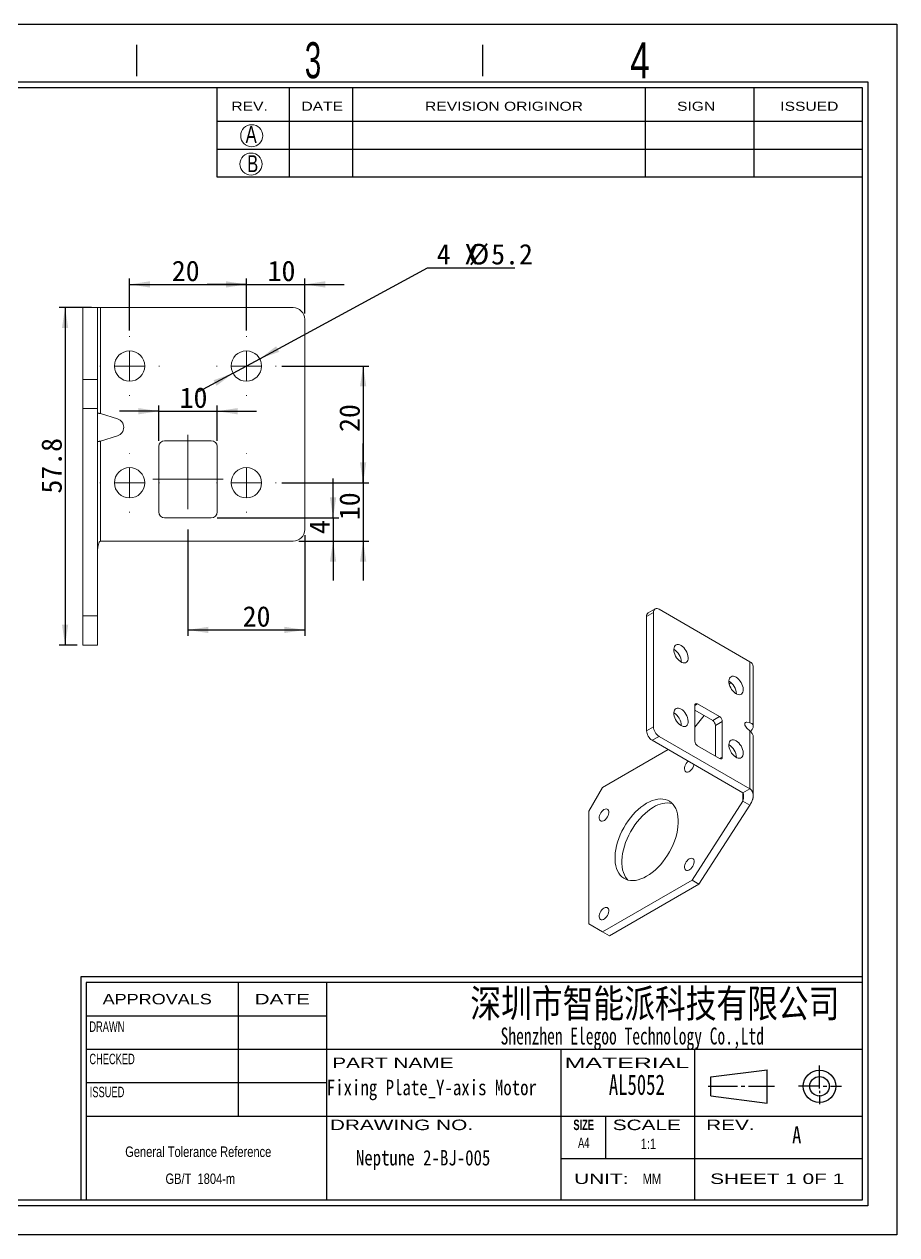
# Model space of a CAD drawing. Header units: millimetres. Extents: x 2 to 295, y 1 to 209.
# Drawn here: x 145.6 to 295.1, y 1.3 to 208.7 of the extents above; entities that cross this region are included whole.
import ezdxf

# ---------------------------------------------------------------- set-up
doc = ezdxf.new("R2010")
doc.units = ezdxf.units.MM
doc.linetypes.add('CENTER', pattern=[10.16, 6.35, -1.27, 1.27, -1.27])
doc.linetypes.add('CENTERX2', pattern=[20.32, 12.7, -2.54, 2.54, -2.54])
doc.layers.add('DIM', color=5, linetype='Continuous')
doc.layers.add('SLD-0', color=179, linetype='Continuous')
doc.layers.add('中心线', color=1, linetype='CENTER', lineweight=15)
doc.styles.add('SLDTEXTSTYLE0', font='SIMSUN.TTC', dxfattribs={"width": 0.67})
doc.styles.add('SLDTEXTSTYLE1', font='ARIAL.TTF', dxfattribs={"width": 0.7584})
doc.styles.add('SLDTEXTSTYLE10', font='ARIAL.TTF', dxfattribs={"width": 1.2324})
doc.styles.add('SLDTEXTSTYLE11', font='ARIAL.TTF', dxfattribs={"width": 1.7064})
doc.styles.add('SLDTEXTSTYLE12', font='SIMSUN.TTC', dxfattribs={"width": 0.8, "bigfont": 'bigfont'})
doc.styles.add('SLDTEXTSTYLE13', font='SIMKAI.TTF', dxfattribs={"width": 0.67})
doc.styles.add('SLDTEXTSTYLE14', font='SIMSUN.TTC')
doc.styles.add('SLDTEXTSTYLE2', font='SIMSUN.TTC', dxfattribs={"width": 0.8})
doc.styles.add('SLDTEXTSTYLE4', font='SIMSUN.TTC', dxfattribs={"width": 0.8})
doc.styles.add('SLDTEXTSTYLE5', font='ARIAL.TTF', dxfattribs={"width": 0.63516})
doc.styles.add('SLDTEXTSTYLE6', font='GOTHIC.TTF', dxfattribs={"width": 0.7304})
doc.styles.add('SLDTEXTSTYLE7', font='GOTHIC.TTF', dxfattribs={"width": 0.61171})
doc.styles.add('SLDTEXTSTYLE8', font='ARIALBD.TTF', dxfattribs={"width": 0.63516})
doc.styles.add('SLDTEXTSTYLE9', font='ARIAL.TTF', dxfattribs={"width": 1.422})
doc.dimstyles.new('SLDDIMSTYLE0', dxfattribs={"dimtxt": 3.5, "dimasz": 3.5, "dimexe": 0, "dimexo": 0.0625, "dimgap": 0.875, "dimtad": 2, "dimrnd": 1e-09, "dimzin": 12, "dimdsep": 46, "dimtxsty": 'SLDTEXTSTYLE0', "dimsah": 1, "dimcen": 0.09, "dimadec": 0, "dimazin": 3, "dimtfac": 1, "dimtofl": 0, "dimtmove": 0, "dimatfit": 3, "dimfxl": 0, "dimfrac": 2, "dimtolj": 1, "dimtzin": 12, "dimarcsym": 0})
doc.dimstyles.new('SLDDIMSTYLE1', dxfattribs={"dimtxt": 3.5, "dimasz": 3.5, "dimexe": 0, "dimexo": 0.0625, "dimgap": 0.875, "dimtad": 0, "dimtih": 1, "dimtoh": 1, "dimrnd": 1e-09, "dimzin": 12, "dimdsep": 46, "dimtxsty": 'SLDTEXTSTYLE0', "dimsah": 1, "dimcen": 0, "dimadec": 0, "dimazin": 3, "dimtfac": 1, "dimtmove": 0, "dimatfit": 3, "dimfxl": 0, "dimfrac": 2, "dimtolj": 1, "dimtzin": 12, "dimarcsym": 0})
doc.dimstyles.new('SLDDIMSTYLE2', dxfattribs={"dimtxt": 3.5, "dimasz": 3.5, "dimexe": 0, "dimexo": 0.0625, "dimgap": 0.875, "dimtad": 2, "dimrnd": 1e-09, "dimzin": 12, "dimdsep": 46, "dimtxsty": 'SLDTEXTSTYLE0', "dimsah": 1, "dimcen": 0.09, "dimadec": 0, "dimazin": 3, "dimtfac": 1, "dimtmove": 0, "dimatfit": 0, "dimfxl": 0, "dimfrac": 2, "dimtolj": 1, "dimtzin": 12, "dimarcsym": 0})

# ---------------------------------------------------------------- blocks, each defined once
blk = doc.blocks.new('SW_NOTE_2')
at = {"layer": 'SLD-0', "color": 0, "char_height": 1.7927, "attachment_point": 2, "style": 'SLDTEXTSTYLE1'}
for s, insert in [('General Tolerance Reference ', (13.02, 2.31)), (' GB/T  1804-m', (13.11, -2.32))]:
    blk.add_mtext(s, dxfattribs=dict(at, insert=insert))
blk = doc.blocks.new('_D_5')
at = {"layer": 'DIM'}
for p, q in [((185.98, 151.36), (214.72, 166.96)), ((214.72, 166.96), (229.71, 166.96)), ((181.41, 148.88), (185.98, 151.36)), ((181.41, 148.88), (175.5, 145.67))]:
    blk.add_line(p, q, dxfattribs=at)
for points in [[(185.98, 151.36), (189.32, 152.55), (188.8, 153.5)], [(181.41, 148.88), (178.08, 147.68), (178.59, 146.73)]]:
    blk.add_solid(points, dxfattribs=at)
at = {"layer": 'DIM', "char_height": 3.5, "attachment_point": 1, "style": 'SLDTEXTSTYLE14'}
for s, insert in [('4 X ', (216.31, 171.03)), ('%%c', (221.76, 171.03)), ('5.2', (225.63, 171.03))]:
    blk.add_mtext(s, dxfattribs=dict(at, insert=insert))
blk = doc.blocks.new('_D_6')
at = {"layer": 'DIM'}
for p, q in [((163.7, 156.22), (163.7, 165.1)), ((163.7, 164.1), (183.7, 164.1)), ((183.7, 156.22), (183.7, 165.1))]:
    blk.add_line(p, q, dxfattribs=at)
for points in [[(163.7, 164.1), (167.2, 163.56), (167.2, 164.64)], [(183.7, 164.1), (180.2, 164.64), (180.2, 163.56)]]:
    blk.add_solid(points, dxfattribs=at)
at = {"layer": 'DIM', "insert": (170.93, 168.17), "char_height": 3.5, "attachment_point": 1, "style": 'SLDTEXTSTYLE14'}
blk.add_mtext('20', dxfattribs=at)
blk = doc.blocks.new('_D_7')
at = {"layer": 'DIM'}
for p, q in [((189.8, 150.12), (204.7, 150.12)), ((203.7, 150.12), (203.7, 130.12)), ((189.8, 130.12), (204.7, 130.12))]:
    blk.add_line(p, q, dxfattribs=at)
for points in [[(203.7, 150.12), (203.16, 146.62), (204.24, 146.62)], [(203.7, 130.12), (204.24, 133.62), (203.16, 133.62)]]:
    blk.add_solid(points, dxfattribs=at)
at = {"layer": 'DIM', "insert": (199.62, 138.83), "char_height": 3.5, "attachment_point": 1, "rotation": 90, "style": 'SLDTEXTSTYLE14'}
blk.add_mtext('20', dxfattribs=at)
blk = doc.blocks.new('_D_8')
at = {"layer": 'DIM'}
for p, q in [((183.7, 164.1), (176.97, 164.1)), ((183.7, 156.22), (183.7, 165.1)), ((183.7, 164.1), (193.7, 164.1)), ((193.7, 159.12), (193.7, 165.1)), ((193.7, 164.1), (200.43, 164.1))]:
    blk.add_line(p, q, dxfattribs=at)
for points in [[(183.7, 164.1), (180.2, 164.64), (180.2, 163.56)], [(193.7, 164.1), (197.2, 163.56), (197.2, 164.64)]]:
    blk.add_solid(points, dxfattribs=at)
at = {"layer": 'DIM', "insert": (187.34, 168.17), "char_height": 3.5, "attachment_point": 1, "style": 'SLDTEXTSTYLE14'}
blk.add_mtext('10', dxfattribs=at)
blk = doc.blocks.new('_D_9')
at = {"layer": 'DIM'}
for p, q in [((168.7, 137.32), (168.7, 143.38)), ((178.7, 137.32), (178.7, 143.38)), ((168.7, 142.38), (161.97, 142.38)), ((168.7, 142.38), (178.7, 142.38)), ((178.7, 142.38), (185.43, 142.38))]:
    blk.add_line(p, q, dxfattribs=at)
for points in [[(168.7, 142.38), (165.2, 142.92), (165.2, 141.84)], [(178.7, 142.38), (182.2, 141.84), (182.2, 142.92)]]:
    blk.add_solid(points, dxfattribs=at)
at = {"layer": 'DIM', "insert": (172.27, 146.45), "char_height": 3.5, "attachment_point": 1, "style": 'SLDTEXTSTYLE14'}
blk.add_mtext('10', dxfattribs=at)
blk = doc.blocks.new('_D_10')
at = {"layer": 'DIM'}
for p, q in [((173.7, 122.12), (173.7, 103.91)), ((193.7, 121.12), (193.7, 103.91)), ((173.7, 104.91), (193.7, 104.91))]:
    blk.add_line(p, q, dxfattribs=at)
for points in [[(173.7, 104.91), (177.2, 104.37), (177.2, 105.45)], [(193.7, 104.91), (190.2, 105.45), (190.2, 104.37)]]:
    blk.add_solid(points, dxfattribs=at)
at = {"layer": 'DIM', "insert": (183.07, 108.98), "char_height": 3.5, "attachment_point": 1, "style": 'SLDTEXTSTYLE14'}
blk.add_mtext('20', dxfattribs=at)
blk = doc.blocks.new('_D_11')
at = {"layer": 'DIM'}
for p, q in [((198.55, 124.12), (198.55, 130.85)), ((178.7, 124.12), (199.55, 124.12)), ((198.55, 124.12), (198.55, 120.12)), ((192.7, 120.12), (199.55, 120.12)), ((198.55, 120.12), (198.55, 113.39))]:
    blk.add_line(p, q, dxfattribs=at)
for points in [[(198.55, 124.12), (199.09, 127.62), (198.01, 127.62)], [(198.55, 120.12), (198.01, 116.62), (199.09, 116.62)]]:
    blk.add_solid(points, dxfattribs=at)
at = {"layer": 'DIM', "insert": (194.48, 121.34), "char_height": 3.5, "attachment_point": 1, "rotation": 90, "style": 'SLDTEXTSTYLE14'}
blk.add_mtext('4', dxfattribs=at)
blk = doc.blocks.new('_D_12')
at = {"layer": 'DIM'}
for p, q in [((203.7, 130.12), (203.7, 136.85)), ((189.8, 130.12), (204.7, 130.12)), ((203.7, 130.12), (203.7, 120.12)), ((192.7, 120.12), (204.7, 120.12)), ((203.7, 120.12), (203.7, 113.39))]:
    blk.add_line(p, q, dxfattribs=at)
for points in [[(203.7, 130.12), (204.24, 133.62), (203.16, 133.62)], [(203.7, 120.12), (203.16, 116.62), (204.24, 116.62)]]:
    blk.add_solid(points, dxfattribs=at)
at = {"layer": 'DIM', "insert": (199.62, 123.72), "char_height": 3.5, "attachment_point": 1, "rotation": 90, "style": 'SLDTEXTSTYLE14'}
blk.add_mtext('10', dxfattribs=at)
blk = doc.blocks.new('_D_13')
at = {"layer": 'DIM'}
for p, q in [((157.2, 160.12), (151.65, 160.12)), ((152.65, 160.12), (152.65, 102.32)), ((154.7, 102.32), (151.65, 102.32))]:
    blk.add_line(p, q, dxfattribs=at)
for points in [[(152.65, 160.12), (152.11, 156.62), (153.19, 156.62)], [(152.65, 102.32), (153.19, 105.82), (152.11, 105.82)]]:
    blk.add_solid(points, dxfattribs=at)
at = {"layer": 'DIM', "insert": (148.58, 128.27), "char_height": 3.5, "attachment_point": 1, "rotation": 90, "style": 'SLDTEXTSTYLE14'}
blk.add_mtext('57.8', dxfattribs=at)
blk = doc.blocks.new('SW_CENTERMARKSYMBOL_5')
at = {"layer": '中心线', "color": 0}
for p, q in [((0, 5), (0, 5.1)), ((0, 0), (0, 2.5)), ((-5, 0), (-5.1, 0)), ((0, 0), (-2.5, 0)), ((0, 0), (0, -2.5)), ((0, 0), (2.5, 0)), ((5, 0), (5.1, 0)), ((0, -5), (0, -5.1))]:
    blk.add_line(p, q, dxfattribs=at)
blk = doc.blocks.new('SW_CENTERMARKSYMBOL_6')
at = {"layer": '中心线', "color": 0}
for p, q in [((0, 5), (0, 5.1)), ((0, 0), (0, 2.5)), ((-5, 0), (-5.1, 0)), ((0, 0), (-2.5, 0)), ((0, 0), (0, -2.5)), ((0, 0), (2.5, 0)), ((5, 0), (5.1, 0)), ((0, -5), (0, -5.1))]:
    blk.add_line(p, q, dxfattribs=at)
blk = doc.blocks.new('SW_CENTERMARKSYMBOL_7')
at = {"layer": '中心线', "color": 0}
for p, q in [((0, 5), (0, 5.1)), ((0, 0), (0, 2.5)), ((-5, 0), (-5.1, 0)), ((0, 0), (-2.5, 0)), ((0, 0), (0, -2.5)), ((0, 0), (2.5, 0)), ((5, 0), (5.1, 0)), ((0, -5), (0, -5.1))]:
    blk.add_line(p, q, dxfattribs=at)
blk = doc.blocks.new('SW_CENTERMARKSYMBOL_8')
at = {"layer": '中心线', "color": 0}
for p, q in [((0, 5), (0, 5.1)), ((0, 0), (0, 2.5)), ((-5, 0), (-5.1, 0)), ((0, 0), (-2.5, 0)), ((0, 0), (0, -2.5)), ((0, 0), (2.5, 0)), ((5, 0), (5.1, 0)), ((0, -5), (0, -5.1))]:
    blk.add_line(p, q, dxfattribs=at)

msp = doc.modelspace()

# ---------------------------------------------------------------- linework, layer by layer
at = {"color": 7, "linetype": 'Continuous', "lineweight": 15}
for p, q in [((158.19696, 160.11728), (155.69696, 160.11728)), ((155.69696, 160.11728), (155.69696, 147.81729)), ((158.19696, 160.11728), (158.19696, 147.81729)), ((158.19696, 160.11728), (158.69696, 160.11728)), ((158.69696, 141.96235), (158.69696, 160.11728)), ((191.69696, 160.11728), (158.69696, 160.11728)), ((193.69696, 122.11729), (193.69696, 158.11728)), ((155.69696, 147.81729), (158.19696, 147.81729)), ((155.69696, 142.81729), (155.69696, 147.81729)), ((158.19696, 142.81729), (158.19696, 147.81729)), ((155.69696, 142.81729), (158.19696, 142.81729)), ((155.69696, 107.31729), (155.69696, 142.81729)), ((158.19696, 107.31729), (158.19696, 142.81729)), ((161.64095, 141.05007), (158.69696, 141.96235)), ((158.69696, 137.27223), (161.64095, 138.1845)), ((158.69696, 120.11729), (158.69696, 137.27223)), ((169.69692, 137.31729), (177.69692, 137.31729)), ((168.69692, 136.31728), (168.69692, 125.11729)), ((178.69692, 136.31728), (178.69692, 125.11729)), ((169.69692, 124.11729), (177.69692, 124.11729)), ((158.69696, 120.11729), (191.69696, 120.11729)), ((253.43741, 107.9078), (252.2589, 107.22746)), ((253.7136, 108.51826), (252.53509, 107.83792)), ((253.43741, 88.31082), (253.43741, 107.9078)), ((254.38022, 108.45225), (269.93657, 99.47176)), ((155.69696, 107.31729), (158.19696, 107.31729)), ((155.69696, 102.31729), (155.69696, 107.31729)), ((158.19696, 107.31729), (158.19696, 102.31729)), ((252.2589, 87.63048), (252.2589, 107.22746)), ((155.69696, 102.31729), (158.19696, 102.31729)), ((269.93657, 89.01903), (269.93657, 99.47176)), ((270.52235, 88.4042), (270.52235, 98.65535)), ((266.67589, 95.9291), (266.41787, 95.60812)), ((260.50849, 91.95877), (260.9799, 92.23091)), ((260.50849, 91.95869), (260.50849, 85.86185)), ((264.75113, 90.05382), (260.9799, 92.23091)), ((262.09279, 90.22776), (260.50849, 88.2569)), ((263.57262, 89.37349), (260.5085, 91.14237)), ((263.57262, 89.37349), (264.75113, 90.05382)), ((264.04403, 88.55699), (265.22254, 89.23733)), ((265.22254, 89.23733), (265.22254, 83.14049)), ((252.2589, 87.63048), (253.43741, 88.31082)), ((264.04403, 88.55699), (264.04403, 83.27647)), ((269.93657, 89.01903), (269.41484, 89.13352)), ((269.41484, 88.09359), (269.93657, 87.60571)), ((269.93657, 77.69734), (269.93657, 87.60571)), ((254.38022, 86.67783), (253.20171, 85.99749)), ((268.75806, 77.017), (253.20171, 85.99749)), ((269.93657, 77.69734), (254.38022, 86.67783)), ((264.75113, 82.86827), (260.9799, 85.04535)), ((270.52235, 76.54592), (270.52235, 86.58771)), ((244.71641, 77.94471), (255.93373, 84.42032)), ((264.75106, 82.86831), (265.22254, 83.14049)), ((242.35939, 73.86222), (244.71641, 77.94471)), ((268.75804, 77.01699), (268.75804, 75.59015)), ((268.75806, 77.017), (269.93657, 77.69734)), ((260.04716, 62.02655), (268.75804, 75.59015)), ((261.22567, 61.34621), (269.93656, 74.90981)), ((268.75804, 75.59015), (269.93656, 74.90981)), ((242.35939, 54.53742), (242.35939, 73.86222)), ((244.71641, 53.1763), (260.04716, 62.02655)), ((261.22567, 61.34621), (245.89493, 52.49596)), ((261.22567, 61.34621), (260.04716, 62.02655)), ((242.35939, 54.53742), (244.71641, 53.1763)), ((245.89493, 52.49596), (244.71641, 53.1763))]:
    msp.add_line(p, q, dxfattribs=at)
at = {"color": 7, "linetype": 'Continuous', "lineweight": 15, "flags": 128}
for points in [[(258.15145, 102.24689), (257.9195, 102.35522), (257.69592, 102.40848), (257.48882, 102.40475), (257.30566, 102.34415), (257.15307, 102.22889), (257.03656, 102.06312), (256.96035, 101.85284), (256.92719, 101.60565), (256.93828, 101.33048), (256.99321, 101.03728), (257.09001, 100.73665), (257.22517, 100.43944), (257.39381, 100.15641), (257.58983, 99.89777), (257.80615, 99.67289), (258.03495, 99.48988), (258.26796, 99.35537), (258.49676, 99.27421), (258.71308, 99.24933), (258.9091, 99.28164), (259.07774, 99.36997), (259.2129, 99.51113), (259.30969, 99.7), (259.36463, 99.92978), (259.37572, 100.19215), (259.34256, 100.47763), (259.26634, 100.77589), (259.14984, 101.07617), (258.99725, 101.36761), (258.81409, 101.63968), (258.60698, 101.88254), (258.38341, 102.08741), (258.15145, 102.24689)], [(267.57954, 96.80417), (267.34759, 96.9125), (267.12401, 96.96576), (266.91691, 96.96202), (266.73375, 96.90143), (266.58116, 96.78617), (266.46465, 96.6204), (266.38844, 96.41012), (266.35528, 96.16293), (266.36637, 95.88776), (266.4213, 95.59456), (266.5181, 95.29393), (266.65326, 94.99672), (266.8219, 94.71368), (267.01792, 94.45505), (267.23424, 94.23017), (267.46304, 94.04716), (267.69605, 93.91265), (267.92485, 93.83149), (268.14117, 93.80661), (268.33719, 93.83892), (268.50583, 93.92725), (268.64099, 94.06841), (268.73779, 94.25728), (268.79272, 94.48706), (268.80381, 94.74943), (268.77065, 95.0349), (268.69444, 95.33317), (268.57793, 95.63345), (268.42534, 95.92489), (268.24218, 96.19696), (268.03507, 96.43982), (267.8115, 96.64469), (267.57954, 96.80417)], [(258.15145, 91.35968), (257.9195, 91.46801), (257.69592, 91.52127), (257.48882, 91.51754), (257.30566, 91.45694), (257.15307, 91.34168), (257.03656, 91.17591), (256.96035, 90.96563), (256.92719, 90.71844), (256.93828, 90.44327), (256.99321, 90.15007), (257.09001, 89.84943), (257.22517, 89.55223), (257.39381, 89.26919), (257.58983, 89.01056), (257.80615, 88.78568), (258.03495, 88.60267), (258.26796, 88.46816), (258.49676, 88.387), (258.71308, 88.36212), (258.9091, 88.39443), (259.07774, 88.48276), (259.2129, 88.62392), (259.30969, 88.81279), (259.36463, 89.04257), (259.37572, 89.30494), (259.34256, 89.59041), (259.26634, 89.88868), (259.14984, 90.18896), (258.99725, 90.4804), (258.81409, 90.75247), (258.60698, 90.99533), (258.38341, 91.2002), (258.15145, 91.35968)], [(269.41484, 89.13352), (269.28121, 89.13435), (269.1749, 89.07504), (269.10654, 88.96152), (269.08296, 88.80514), (269.10654, 88.62155), (269.1749, 88.4291), (269.28121, 88.24705), (269.41484, 88.09359)], [(267.57954, 85.91696), (267.34759, 86.02529), (267.12401, 86.07855), (266.91691, 86.07481), (266.73375, 86.01422), (266.58116, 85.89896), (266.46465, 85.73319), (266.38844, 85.52291), (266.35528, 85.27572), (266.36637, 85.00055), (266.4213, 84.70735), (266.5181, 84.40671), (266.65326, 84.10951), (266.8219, 83.82647), (267.01792, 83.56784), (267.23424, 83.34296), (267.46304, 83.15995), (267.69605, 83.02544), (267.92485, 82.94428), (268.14117, 82.9194), (268.33719, 82.95171), (268.50583, 83.04004), (268.64099, 83.1812), (268.73779, 83.37007), (268.79272, 83.59985), (268.80381, 83.86222), (268.77065, 84.14769), (268.69444, 84.44596), (268.57793, 84.74624), (268.42534, 85.03768), (268.24218, 85.30975), (268.03507, 85.55261), (267.8115, 85.75748), (267.57954, 85.91696)], [(259.37444, 82.43404), (259.19542, 82.25531), (259.03538, 82.04138), (258.90394, 81.80462), (258.80817, 81.55778), (258.75324, 81.31417), (258.7421, 81.08693), (258.77537, 80.8883), (258.85123, 80.729), (258.9656, 80.61761), (259.11234, 80.56014), (259.2835, 80.55968), (259.46989, 80.61627), (259.66143, 80.72685), (259.84781, 80.88545), (260.01898, 81.08353), (260.16572, 81.31042), (260.28009, 81.55387), (260.35596, 81.80076), (260.36818, 81.86036)], [(252.25889, 75.2222), (251.77295, 74.91647), (251.2909, 74.56279), (250.81667, 74.16402), (250.35403, 73.72337), (249.90674, 73.24438), (249.47839, 72.73092), (249.07242, 72.1871), (248.69211, 71.61733), (248.34051, 71.02617), (248.02046, 70.41839), (247.73454, 69.79889), (247.48506, 69.17266), (247.274, 68.54473), (247.10306, 67.92015), (246.97366, 67.30397), (246.88681, 66.70113), (246.8432, 66.1165), (246.8432, 65.55478), (246.88681, 65.02049), (246.97366, 64.51794), (247.10306, 64.05116), (247.274, 63.62394), (247.48506, 63.23969), (247.73454, 62.9015), (248.02046, 62.61212), (248.34051, 62.37387), (248.69211, 62.18866), (249.07242, 62.05797), (249.47839, 61.98289), (249.90674, 61.96399), (250.35403, 62.00143), (250.81667, 62.09492), (251.2909, 62.2437), (251.77295, 62.44658), (252.25889, 62.7019), (252.74484, 63.00764), (253.22687, 63.36131), (253.70111, 63.76008), (254.16374, 64.20073), (254.61105, 64.67973), (255.0394, 65.19319), (255.44536, 65.73699), (255.82568, 66.30678), (256.17727, 66.89793), (256.49732, 67.5057), (256.78324, 68.12521), (257.03274, 68.75145), (257.24379, 69.37938), (257.41471, 70.00395), (257.54412, 70.62013), (257.63098, 71.22297), (257.67459, 71.80761), (257.67459, 72.36933), (257.63098, 72.90361), (257.54412, 73.40616), (257.41471, 73.87294), (257.24379, 74.30017), (257.03274, 74.68442), (256.78324, 75.0226), (256.49732, 75.31198), (256.17727, 75.55023), (255.82568, 75.73545), (255.44536, 75.86612), (255.0394, 75.94122), (254.61105, 75.96012), (254.16374, 75.92267), (253.70111, 75.82917), (253.22687, 75.6804), (252.74484, 75.47753), (252.25889, 75.2222)], [(244.95213, 74.13417), (244.76188, 73.99866), (244.58188, 73.8191), (244.42185, 73.60517), (244.29041, 73.36841), (244.19464, 73.12156), (244.13969, 72.87795), (244.12856, 72.65071), (244.16182, 72.45208), (244.23768, 72.29278), (244.35207, 72.18139), (244.4988, 72.12392), (244.66997, 72.12347), (244.85636, 72.18006), (245.0479, 72.29063), (245.23427, 72.44923), (245.40545, 72.64732), (245.55217, 72.8742), (245.66656, 73.11765), (245.74242, 73.36455), (245.77568, 73.60157), (245.76455, 73.81596), (245.70961, 73.99613), (245.61383, 74.1324), (245.48239, 74.21741), (245.32236, 74.24657), (245.14236, 74.21831), (244.95213, 74.13417)], [(253.4374, 74.54186), (252.95146, 74.23613), (252.46941, 73.88245), (251.99518, 73.48368), (251.53254, 73.04303), (251.08525, 72.56404), (250.6569, 72.05058), (250.25093, 71.50676), (249.87062, 70.93699), (249.51902, 70.34583), (249.19897, 69.73806), (248.91305, 69.11855), (248.66357, 68.49232), (248.45251, 67.86439), (248.28158, 67.23981), (248.15217, 66.62363), (248.06532, 66.02079), (248.02171, 65.43616), (248.02171, 64.87444), (248.06532, 64.34015), (248.15217, 63.8376), (248.28158, 63.37082), (248.45251, 62.9436), (248.66357, 62.55935), (248.91305, 62.22116), (249.06067, 62.06108)], [(259.56566, 65.6952), (259.37541, 65.5597), (259.19542, 65.38014), (259.03538, 65.16621), (258.90394, 64.92944), (258.80817, 64.6826), (258.75324, 64.43899), (258.7421, 64.21175), (258.77537, 64.01313), (258.85123, 63.85382), (258.9656, 63.74243), (259.11234, 63.68497), (259.2835, 63.6845), (259.46989, 63.74109), (259.66143, 63.85167), (259.84781, 64.01027), (260.01898, 64.20836), (260.16572, 64.43524), (260.28009, 64.67869), (260.35596, 64.92558), (260.38923, 65.16261), (260.37809, 65.377), (260.32315, 65.55718), (260.22738, 65.69345), (260.09594, 65.77845), (259.93591, 65.80761), (259.75591, 65.77935), (259.56566, 65.6952)], [(244.95213, 57.25899), (244.76188, 57.12348), (244.58188, 56.94392), (244.42185, 56.72999), (244.29041, 56.49323), (244.19464, 56.24639), (244.13969, 56.00277), (244.12856, 55.77553), (244.16182, 55.5769), (244.23768, 55.4176), (244.35207, 55.30622), (244.4988, 55.24874), (244.66997, 55.24829), (244.85636, 55.30488), (245.0479, 55.41546), (245.23427, 55.57406), (245.40545, 55.77214), (245.55217, 55.99902), (245.66656, 56.24248), (245.74242, 56.48937), (245.77568, 56.72639), (245.76455, 56.94078), (245.70961, 57.12096), (245.61383, 57.25722), (245.48239, 57.34223), (245.32236, 57.37139), (245.14236, 57.34313), (244.95213, 57.25899)]]:
    msp.add_lwpolyline(points, dxfattribs=at)
at = {"color": 7, "linetype": 'Continuous', "lineweight": 15}
for centre in [(163.69696, 150.11729), (183.69696, 150.11729), (163.69696, 130.11729), (183.69696, 130.11729)]:
    msp.add_circle(centre, 2.6, dxfattribs=at)
for centre, radius, start, end in [((191.69696, 158.11729), 2, 0, 90), ((169.69692, 136.31729), 1, 90, 180), ((177.69692, 136.31729), 1, 0, 90), ((169.69692, 125.11729), 1, 180, 270), ((177.69692, 125.11729), 1, 270, 0), ((191.69696, 122.11729), 2, 270, 0), ((252.89316, 107.3082), 0.63938, 124.0572689, 187.2549935), ((254.01217, 108.00104), 0.58228, 50.7966187, 189.2141331), ((255.5836, 99.34917), 2.61444, 0.9063186, 59.0882657), ((269.52259, 98.55637), 1.00464, 5.653833, 65.6655805), ((265.01169, 93.90644), 2.61444, 0.9063372, 59.0882585), ((260.79588, 92.00531), 0.29114, 50.7969626, 189.213974), ((255.5836, 88.46195), 2.61444, 0.9063767, 59.0882305), ((263.02055, 88.51041), 1.02454, 2.605531, 57.3944075), ((264.19906, 89.19075), 1.02454, 2.605531, 57.3944075), ((254.30585, 87.72363), 2.04907, 182.605444, 237.3945562), ((255.48436, 88.40397), 2.04907, 182.605444, 237.3945562), ((261.53197, 85.90843), 1.02454, 182.6055012, 237.3944989), ((265.01169, 83.01923), 2.61444, 0.9063953, 59.0882232), ((264.93516, 83.09387), 0.29114, 230.7967371, 9.2140147), ((255.8016, 71.0439), 4.22198, 78.6067295, 124.053988)]:
    msp.add_arc(centre, radius, start, end, dxfattribs=at)
for points, knots in [([(158.19696, 141.96235), (158.20186, 141.97739), (158.21167, 142.0075), (158.29163, 142.02822), (158.40892, 142.0263), (158.54989, 142.0041), (158.64823, 141.97618), (158.69696, 141.96235)], [0, 0, 0, 0, 0.208353407, 0.417170908, 0.615942229, 0.809673444, 1, 1, 1, 1]), ([(161.64095, 138.1845), (161.79262, 138.2315), (162.0809, 138.37403), (162.42491, 138.71224), (162.64615, 139.14095), (162.69696, 139.4585), (162.69696, 139.77607), (162.64615, 140.09363), (162.42491, 140.52233), (162.0809, 140.86054), (161.79262, 141.00307), (161.64095, 141.05007)], [0.3271228508, 0.3271228508, 0.3271228508, 0.3271228508, 0.370342138, 0.4135614254, 0.4567807127, 0.5, 0.5, 0.5432192873, 0.5864385746, 0.629657862, 0.6728771492, 0.6728771492, 0.6728771492, 0.6728771492]), ([(158.69696, 137.27223), (158.64353, 137.25719), (158.53655, 137.22707), (158.38971, 137.20636), (158.27862, 137.20827), (158.20928, 137.23047), (158.20104, 137.25839), (158.19696, 137.27223)], [0, 0, 0, 0, 0.208344172, 0.417146418, 0.615930888, 0.809665698, 1, 1, 1, 1]), ([(158.69696, 120.11729), (158.63111, 120.11729), (158.5615, 120.04864), (158.43265, 119.81075), (158.37375, 119.6415), (158.28066, 119.23907), (158.24661, 119.00589), (158.20485, 118.51226), (158.19696, 118.25179), (158.19696, 117.99607)], [0, 0, 0, 0, 0.25, 0.25, 0.5, 0.5, 0.75, 0.75, 1, 1, 1, 1]), ([(270.04214, 87.49609), (270.07929, 87.53354), (270.18971, 87.64486), (270.32967, 87.83791), (270.45344, 88.06622), (270.53943, 88.34716), (270.51056, 88.64837), (270.30039, 88.90381), (270.05382, 88.9819), (269.93657, 89.01903)], [0, 0, 0, 0, 0.05787959, 0.17205996, 0.286632998, 0.401168344, 0.610259178, 0.814666487, 1, 1, 1, 1]), ([(269.93657, 87.60571), (270.00972, 87.5331), (270.15819, 87.38575), (270.32972, 87.15622), (270.44943, 86.92826), (270.52423, 86.72999), (270.5066, 86.62731), (270.49991, 86.58837)], [0, 0, 0, 0, 0.2128745, 0.432031042, 0.645030871, 0.86538061, 1, 1, 1, 1]), ([(268.75805, 77.017), (268.78909, 76.99907), (268.8155, 76.93907), (268.84975, 76.75921), (268.85748, 76.63948), (268.85315, 76.36725), (268.84119, 76.21488), (268.80538, 75.90276), (268.78173, 75.74303), (268.75805, 75.59015)], [0, 0, 0, 0, 0.25, 0.25, 0.5, 0.5, 0.75, 0.75, 1, 1, 1, 1]), ([(269.93656, 74.90981), (269.96255, 74.95083), (270.01532, 75.03411), (270.0912, 75.16246), (270.16477, 75.29544), (270.23454, 75.43274), (270.29933, 75.57379), (270.35794, 75.71798), (270.40923, 75.8646), (270.45216, 76.01285), (270.48579, 76.16188), (270.50929, 76.31073), (270.52202, 76.4584), (270.52346, 76.60384), (270.51331, 76.74596), (270.49142, 76.88365), (270.45786, 77.0158), (270.41286, 77.14131), (270.35688, 77.25912), (270.2905, 77.36817), (270.21453, 77.46759), (270.1297, 77.55617), (270.03774, 77.63421), (269.97006, 77.67644), (269.93656, 77.69734)], [0, 0, 0, 0, 0.041678872, 0.084620371, 0.128678294, 0.17370678, 0.219560773, 0.266096461, 0.313171716, 0.360646557, 0.408383641, 0.456248812, 0.504111734, 0.551846604, 0.599333003, 0.64645689, 0.693111779, 0.739200154, 0.784635142, 0.829342522, 0.873263104, 0.916355544, 0.958599622, 1, 1, 1, 1])]:
    msp.add_open_spline(points, degree=3, knots=knots, dxfattribs=at)
at = {"layer": 'SLD-0'}
for p, q in [((1.81204, 208.67374), (295.10656, 208.67374)), ((295.10656, 208.67374), (295.10656, 1.29378)), ((12.67482, 197.81098), (289.18142, 197.81098)), ((252.01742, 197.81098), (252.01742, 182.51367)), ((270.59942, 197.81098), (270.59942, 182.51367)), ((289.18142, 197.81098), (289.18142, 7.21892)), ((289.18142, 7.21892), (12.67482, 7.21892)), ((295.10656, 1.29378), (1.81204, 1.29378))]:
    msp.add_line(p, q, dxfattribs=at)
at = {"layer": 'SLD-0', "color": 6, "linetype": 'Continuous'}
for p, q in [((164.95246, 199.78603), (164.95246, 205.16949)), ((224.20387, 199.78603), (224.20387, 205.16949)), ((11.6873, 198.7985), (290.16894, 198.7985)), ((290.16894, 198.7985), (290.16894, 6.2314)), ((290.16894, 6.2314), (11.6873, 6.2314))]:
    msp.add_line(p, q, dxfattribs=at)
at = {"layer": 'SLD-0', "color": 179, "linetype": 'Continuous'}
for p, q in [((178.65881, 197.81098), (178.65881, 182.51367)), ((191.05019, 197.81098), (191.05019, 182.51367)), ((201.88631, 197.81098), (201.88631, 182.51367)), ((178.65881, 192.07449), (289.18142, 192.07449)), ((178.65881, 187.29408), (289.18142, 187.29408)), ((178.65881, 182.51367), (289.18142, 182.51367)), ((289.18142, 45.4622), (155.32994, 45.4622)), ((155.32994, 45.4622), (155.32994, 7.21892)), ((289.18142, 44.50612), (156.28602, 44.50612)), ((156.28602, 44.50612), (156.28602, 7.21892)), ((182.28076, 44.50612), (182.28076, 21.56015)), ((197.39755, 44.50612), (197.39755, 7.21892)), ((197.39755, 38.76963), (156.28602, 38.76963)), ((289.18142, 33.03313), (156.28602, 33.03313)), ((237.55299, 33.03313), (237.55299, 7.21892)), ((260.49896, 7.21892), (260.49896, 33.03313)), ((263.2552, 28.35384), (272.88795, 29.53819)), ((272.88795, 23.84606), (272.88795, 29.53819)), ((281.86932, 26.34954), (281.86932, 30.31633)), ((197.39755, 27.29664), (156.28602, 27.29664)), ((263.2552, 25.10642), (263.2552, 28.35384)), ((262.78561, 26.73278), (267.83012, 26.73278)), ((263.2552, 25.10642), (272.88795, 23.84606)), ((268.46068, 26.73278), (269.09124, 26.73278)), ((269.72181, 26.73278), (274.13575, 26.73278)), ((281.86932, 26.73278), (278.26838, 26.73278)), ((281.86932, 25.96629), (281.86932, 25.58305)), ((281.86932, 25.19981), (281.86932, 23.66685)), ((282.49989, 26.73278), (283.13045, 26.73278)), ((283.76101, 26.73278), (285.6527, 26.73278)), ((289.18142, 21.56015), (156.28602, 21.56015)), ((245.20165, 21.56015), (245.20165, 14.38954)), ((237.55299, 14.38954), (289.18142, 14.38954))]:
    msp.add_line(p, q, dxfattribs=at)
at = {"layer": 'SLD-0', "lineweight": 0}
for centre in [(184.62211, 189.56356), (184.49936, 184.71491)]:
    msp.add_circle(centre, 1.89438, dxfattribs=at)
at = {"layer": 'SLD-0', "color": 179, "linetype": 'Continuous'}
for radius in [2.77145, 1.66896]:
    msp.add_circle((281.86932, 26.73278), radius, dxfattribs=at)
at = {"layer": '中心线', "linetype": 'CENTERX2', "lineweight": 0}
for p, q in [((173.69692, 138.31729), (173.69692, 123.11729)), ((167.69692, 130.71729), (179.69692, 130.71729))]:
    msp.add_line(p, q, dxfattribs=at)

# ---------------------------------------------------------------- block references
at = {"layer": 'SLD-0', "color": 179}
msp.add_blockref('SW_NOTE_2', (162.43788, 14.11087), dxfattribs=at)
at = {"layer": '中心线'}
for name, p in [('SW_CENTERMARKSYMBOL_5', (163.69696, 150.11729)), ('SW_CENTERMARKSYMBOL_7', (183.69696, 150.11729)), ('SW_CENTERMARKSYMBOL_6', (163.69696, 130.11729)), ('SW_CENTERMARKSYMBOL_8', (183.69696, 130.11729))]:
    msp.add_blockref(name, p, dxfattribs=at)

# ---------------------------------------------------------------- texts
at = {"color": 7, "linetype": 'Continuous', "lineweight": 0, "insert": (245.79171, 28.7649), "char_height": 3.5, "attachment_point": 1, "style": 'SLDTEXTSTYLE0'}
msp.add_mtext('AL5052', dxfattribs=at)
at = {"layer": 'SLD-0'}
for s, insert, char_height, attachment_point, style in [('3', (193.70665, 205.59314), 6.17202, 1, 'SLDTEXTSTYLE7'), ('4', (249.44054, 205.58695), 6.17202, 1, 'SLDTEXTSTYLE6'), ('A', (183.57784, 191.25215), 2.90344, 1, 'SLDTEXTSTYLE6'), ('B', (183.83189, 186.23715), 2.90344, 1, 'SLDTEXTSTYLE6'), ('\\M+1905B圳\\M+18E73\\M+19271\\M+1945C\\M+19468\\M+189C8\\M+18B5A\\M+1974C\\M+18CC0\\M+18CF6\\M+18E69', (253.67564, 43.33735), 4.8280804, 2, 'SLDTEXTSTYLE12'), ('Fixing Plate_Y-axis Motor', (215.47441, 27.84971), 2.6458333, 2, 'SLDTEXTSTYLE2'), ('A', (277.17835, 19.85371), 2.91042, 1, 'SLDTEXTSTYLE4'), ('Neptune 2-BJ-005', (213.97476, 15.8154), 2.6458333, 2, 'SLDTEXTSTYLE2')]:
    msp.add_mtext(s, dxfattribs=dict(at, insert=insert, char_height=char_height, attachment_point=attachment_point, style=style))
at = {"layer": 'SLD-0', "color": 179}
for s, insert, char_height, attachment_point, style in [('REV.', (181.12883, 195.40006), 1.553633, 1, 'SLDTEXTSTYLE10'), ('DATE', (193.12647, 195.40006), 1.553633, 1, 'SLDTEXTSTYLE10'), ('REVISION ORIGINOR', (214.30816, 195.40006), 1.5536332, 1, 'SLDTEXTSTYLE10'), ('SIGN', (257.46638, 195.40006), 1.553633, 1, 'SLDTEXTSTYLE10'), ('ISSUED', (275.14813, 195.40006), 1.553633, 1, 'SLDTEXTSTYLE10'), ('APPROVALS', (168.42656, 42.5627), 1.792654, 2, 'SLDTEXTSTYLE10'), ('DATE', (189.84959, 42.5627), 1.792654, 2, 'SLDTEXTSTYLE9'), ('DRAWN', (159.80364, 37.85286), 1.792654, 2, 'SLDTEXTSTYLE5'), ('Shenzhen Elegoo Technology Co.,Ltd', (249.7983, 36.79963), 2.9104167, 2, 'SLDTEXTSTYLE13'), ('CHECKED', (160.69565, 32.31471), 1.792654, 2, 'SLDTEXTSTYLE5'), ('PART NAME', (208.79394, 31.64543), 1.792654, 2, 'SLDTEXTSTYLE9'), ('MATERIAL', (248.88016, 31.64543), 1.792654, 2, 'SLDTEXTSTYLE11'), ('ISSUED', (159.83697, 26.65442), 1.792654, 2, 'SLDTEXTSTYLE5'), ('DRAWING NO.', (210.26799, 21.02156), 1.7926537, 2, 'SLDTEXTSTYLE9'), ('SIZE', (241.47889, 21.02156), 1.792654, 2, 'SLDTEXTSTYLE8'), ('SCALE', (252.28894, 21.02156), 1.792654, 2, 'SLDTEXTSTYLE9'), ('REV.', (266.61015, 21.02156), 1.792654, 2, 'SLDTEXTSTYLE9'), ('A4', (241.48981, 17.95313), 1.792654, 2, 'SLDTEXTSTYLE5'), ('1:1', (252.56409, 17.77954), 1.792654, 2, 'SLDTEXTSTYLE1'), ('UNIT:', (244.49869, 11.7907), 1.792654, 2, 'SLDTEXTSTYLE9'), ('MM', (253.16086, 11.7907), 1.792654, 2, 'SLDTEXTSTYLE1'), ('SHEET 1 0F 1', (274.61997, 11.7907), 1.7926537, 2, 'SLDTEXTSTYLE9')]:
    msp.add_mtext(s, dxfattribs=dict(at, insert=insert, char_height=char_height, attachment_point=attachment_point, style=style))

# ---------------------------------------------------------------- dimensions: what is measured, and where the dimension line sits
at = {"layer": 'DIM'}
dim = msp.add_diameter_dim_2p(p1=(185.98205, 151.35759), p2=(181.41187, 148.87699), text='4 X <>', dimstyle='SLDDIMSTYLE1', dxfattribs=at)
dim.commit()
dim.dimension.update_dxf_attribs({"geometry": '_D_5', "text_midpoint": (223.01032, 169.4949), "dimtype": 163})
for base, p1, p2, dimstyle, picture, middle in [((183.69696, 164.10137), (163.69696, 155.21729), (183.69696, 155.21729), 'SLDDIMSTYLE0', '_D_6', (172.29272, 164.10137)), ((193.69696, 164.10137), (183.69696, 155.21729), (193.69696, 158.11729), 'SLDDIMSTYLE2', '_D_8', (188.69827, 164.10137)), ((178.69692, 142.37921), (168.69692, 136.31729), (178.69692, 136.31729), 'SLDDIMSTYLE2', '_D_9', (173.63436, 142.37921)), ((193.69696, 104.91165), (173.69692, 123.11729), (193.69696, 122.11729), 'SLDDIMSTYLE0', '_D_10', (184.43374, 104.91165))]:
    dim = msp.add_linear_dim(base=base, p1=p1, p2=p2, dimstyle=dimstyle, dxfattribs=at)
    dim.commit()
    dim.dimension.update_dxf_attribs({"geometry": picture, "text_midpoint": middle, "dimtype": 160})
for base, p1, p2, dimstyle, picture, middle in [((152.65317, 102.31729), (158.19696, 160.11729), (155.69696, 102.31729), 'SLDDIMSTYLE0', '_D_13', (152.65317, 130.99702)), ((203.69696, 130.11729), (188.79696, 150.11729), (188.79696, 130.11729), 'SLDDIMSTYLE0', '_D_7', (203.69696, 140.19299)), ((203.69696, 120.11729), (188.79696, 130.11729), (191.69696, 120.11729), 'SLDDIMSTYLE2', '_D_12', (203.69696, 125.08476)), ((198.55071, 120.11729), (177.69692, 124.11729), (191.69696, 120.11729), 'SLDDIMSTYLE2', '_D_11', (198.55071, 122.02404))]:
    dim = msp.add_linear_dim(base=base, p1=p1, p2=p2, angle=90, dimstyle=dimstyle, dxfattribs=at)
    dim.commit()
    dim.dimension.update_dxf_attribs({"geometry": picture, "text_midpoint": middle, "dimtype": 160})

doc.saveas('drawing.dxf')
